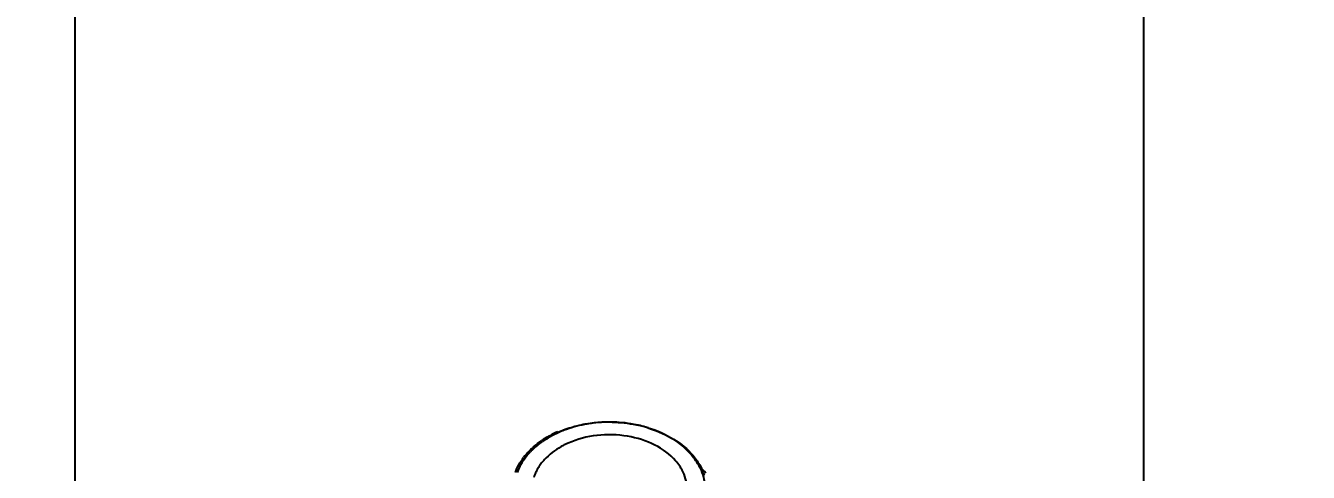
# Model space of a CAD drawing. Header units: millimetres. Extents: x 0 to 10500, y 0 to 7425.
# Drawn here: x 6854.3 to 6923.4, y 4831.7 to 4855.8 of the extents above; entities that cross this region are included whole.
import ezdxf

# ---------------------------------------------------------------- set-up
doc = ezdxf.new("R2010")
doc.units = ezdxf.units.MM
doc.header["$LTSCALE"] = 577.5
doc.layers.get('0').update_dxf_attribs({"linetype": 'CONTINUOUS'})
doc.styles.add('TEXTSTYLE_2', font='txt', dxfattribs={"width": 0.8})
doc.styles.add('TEXTSTYLE_3', font='txt')
doc.dimstyles.new('DIMSTYLE_1', dxfattribs={"dimtxt": 75, "dimasz": 3.5, "dimexe": 1.5, "dimexo": 1.5, "dimgap": 18.75, "dimtad": 1, "dimdec": 1, "dimtxsty": 'TEXTSTYLE_2', "dimblk": '_FILLED', "dimblk1": '_FILLED', "dimblk2": '_FILLED', "dimcen": 0.09, "dimadec": 1, "dimazin": 2, "dimtp": 0.1, "dimtm": 0.1, "dimtfac": 1, "dimtdec": 1, "dimtofl": 0, "dimtmove": 0, "dimatfit": 3, "dimldrblk": '_FILLED', "dimfxl": 1, "dimtolj": 1, "dimarcsym": 0})
doc.dimstyles.new('DIMSTYLE_2', dxfattribs={"dimtxt": 75, "dimasz": 3.5, "dimexe": 1.5, "dimexo": 1.5, "dimgap": 18.75, "dimtad": 1, "dimdec": 1, "dimtxsty": 'TEXTSTYLE_3', "dimblk": '_FILLED', "dimblk1": '_FILLED', "dimblk2": '_FILLED', "dimcen": 0.09, "dimadec": 1, "dimazin": 2, "dimtp": 0.1, "dimtm": 0.1, "dimtfac": 1, "dimtdec": 1, "dimtofl": 0, "dimtmove": 0, "dimatfit": 3, "dimldrblk": '_FILLED', "dimfxl": 1, "dimtolj": 1, "dimarcsym": 0})

# ---------------------------------------------------------------- blocks, each defined once
blk = doc.blocks.new('_FILLED')
at = {"color": 0, "linetype": 'ByBlock'}
blk.add_solid([(0, 0), (-1, 0.214), (-1, -0.214)], dxfattribs=at)
blk = doc.blocks.new('*D2')
at = {"color": 2, "linetype": 'Continuous', "transparency": 16777216}
for p, q in [((6517.065, 6087.821), (7463.502, 6087.821)), ((7463.502, 6087.821), (7483.752, 6087.821)), ((7482.252, 6087.821), (7482.252, 5215.996)), ((7482.252, 4344.171), (7482.252, 5215.996)), ((7017.542, 4344.171), (7463.502, 4344.171)), ((7463.502, 4344.171), (7483.752, 4344.171))]:
    blk.add_line(p, q, dxfattribs=at)
at = {"color": 2, "linetype": 'Continuous', "transparency": 16777216, "xscale": 3.5, "yscale": 3.5, "zscale": 3.5}
for p, rotation in [((7482.252, 6087.821), 90), ((7482.252, 4344.171), 270)]:
    blk.add_blockref('_FILLED', p, dxfattribs=dict(at, rotation=rotation))
at = {"color": 2, "linetype": 'Continuous', "transparency": 16777216, "insert": (7388.502, 5215.996), "char_height": 75, "width": 360, "attachment_point": 2, "rotation": 90, "line_spacing_factor": 0.9, "style": 'TEXTSTYLE_2'}
blk.add_mtext('(1743)', dxfattribs=at)
blk = doc.blocks.new('*D17')
at = {"color": 2, "linetype": 'Continuous', "transparency": 16777216}
for p, q in [((7146.126, 4918.703), (7146.126, 3926.057)), ((6009.296, 4317.671), (6009.296, 3926.057)), ((6009.296, 3926.057), (6009.296, 3905.807)), ((7146.126, 3926.057), (7146.126, 3905.807)), ((6009.296, 3907.307), (6577.711, 3907.307)), ((7146.126, 3907.307), (6577.711, 3907.307))]:
    blk.add_line(p, q, dxfattribs=at)
at = {"color": 2, "linetype": 'Continuous', "transparency": 16777216, "xscale": 3.5, "yscale": 3.5, "zscale": 3.5, "rotation": 180}
blk.add_blockref('_FILLED', (6009.296, 3907.307), dxfattribs=at)
at = {"color": 2, "linetype": 'Continuous', "transparency": 16777216, "xscale": 3.5, "yscale": 3.5, "zscale": 3.5}
blk.add_blockref('_FILLED', (7146.126, 3907.307), dxfattribs=at)
at = {"color": 2, "linetype": 'Continuous', "transparency": 16777216, "insert": (6577.711, 4001.057), "char_height": 75, "width": 300, "attachment_point": 2, "line_spacing_factor": 0.9, "style": 'TEXTSTYLE_3'}
blk.add_mtext('1137', dxfattribs=at)
blk = doc.blocks.new('*D25')
at = {"color": 2, "linetype": 'Continuous', "transparency": 16777216}
for p, q in [((6515.796, 4870.171), (7272.499, 4870.171)), ((7272.499, 4870.171), (7292.749, 4870.171)), ((7291.249, 4870.171), (7291.249, 4718.171)), ((7291.249, 4566.171), (7291.249, 4718.171)), ((6515.796, 4566.171), (7272.499, 4566.171)), ((7272.499, 4566.171), (7292.749, 4566.171))]:
    blk.add_line(p, q, dxfattribs=at)
at = {"color": 2, "linetype": 'Continuous', "transparency": 16777216, "xscale": 3.5, "yscale": 3.5, "zscale": 3.5}
for p, rotation in [((7291.249, 4870.171), 90), ((7291.249, 4566.171), 270)]:
    blk.add_blockref('_FILLED', p, dxfattribs=dict(at, rotation=rotation))
at = {"color": 2, "linetype": 'Continuous', "transparency": 16777216, "insert": (7197.499, 4718.171), "char_height": 75, "width": 75, "attachment_point": 2, "rotation": 90, "line_spacing_factor": 0.9, "style": 'TEXTSTYLE_3'}
blk.add_mtext('C', dxfattribs=at)

msp = doc.modelspace()

# ---------------------------------------------------------------- linework, layer by layer
at = {"color": 7, "linetype": 'Continuous'}
for p, q in [((6857.007, 4829.234), (6857.007, 4861.671)), ((6914.582, 4829.234), (6914.582, 4861.671))]:
    msp.add_line(p, q, dxfattribs=at)
at = {"color": 6, "linetype": 'Continuous'}
for p, q in [((6887.212, 4834.312), (6886.948, 4834.359)), ((6887.472, 4834.255), (6887.212, 4834.312)), ((6887.674, 4834.203), (6887.472, 4834.255)), ((6887.874, 4834.146), (6887.674, 4834.203))]:
    msp.add_line(p, q, dxfattribs=at)
for centre, radius, start, end in [((6885.59, 4828.06), 6.359, 110.61958, 113.40485), ((6885.731, 4827.669), 6.774, 100.97362, 110.57194), ((6885.73, 4827.492), 6.953, 101.19687, 102.29208), ((6885.758, 4827.342), 7.106, 98.1694, 101.19045), ((6885.789, 4827.383), 7.066, 88.83136, 100.98803), ((6885.789, 4827.121), 7.329, 91.53985, 98.15917), ((6885.792, 4827.045), 7.405, 90.07288, 91.54824), ((6885.792, 4827.002), 7.448, 85.99395, 90.07296), ((6885.806, 4827.172), 7.277, 80.96973, 86.0092), ((6885.728, 4826.785), 7.667, 77.09975, 78.76123), ((6885.66, 4827.136), 7.342, 72.82983, 75.9697), ((6885.055, 4829.195), 5.159, 120.01411, 124.34119), ((6885.21, 4829.017), 5.327, 119.27857, 124.63936), ((6885.174, 4828.993), 5.394, 118.86376, 120.03837), ((6885.283, 4828.79), 5.624, 113.82829, 118.83869), ((6885.535, 4828.441), 5.988, 114.36851, 119.29284), ((6885.421, 4829.142), 4.567, 113.85052, 115.20923), ((6885.794, 4827.895), 5.874, 80.52572, 96.59175), ((6884.154, 4830.272), 3.751, 135.71038, 142.75514), ((6884.343, 4830.094), 4.01, 133.74146, 135.76577), ((6884.297, 4830.189), 3.838, 133.52525, 136.10247), ((6885.383, 4829.221), 4.48, 115.20604, 117.44906), ((6883.569, 4830.708), 2.939, 152.38888, 159.38135), ((6884.235, 4830.587), 2.677, 144.25714, 149.42202), ((6887.217, 4830.491), 2.844, 33.99367, 41.29659), ((6887.407, 4830.621), 2.614, 28.45511, 33.96555), ((6887.678, 4830.517), 3.331, 30.55555, 37.09457), ((6887.556, 4828.884), 4.436, 39.45977, 45.74012)]:
    msp.add_arc(centre, radius, start, end, dxfattribs=at)
for points in [[(6884.249, 4834.285), (6883.825, 4834.193), (6883.408, 4834.06), (6883.011, 4833.885)], [(6885.933, 4834.447), (6886.365, 4834.438), (6886.798, 4834.389), (6887.222, 4834.305)], [(6887.827, 4834.151), (6888.278, 4834.011), (6888.72, 4833.826), (6889.126, 4833.585)], [(6887.874, 4834.146), (6888.354, 4833.999), (6888.822, 4833.796), (6889.249, 4833.533)], [(6885.119, 4833.73), (6884.59, 4833.669), (6884.062, 4833.534), (6883.574, 4833.319)], [(6888.24, 4833.211), (6887.778, 4833.446), (6887.272, 4833.603), (6886.761, 4833.689)], [(6889.126, 4833.585), (6889.586, 4833.311), (6890.012, 4832.954), (6890.335, 4832.526)], [(6889.249, 4833.533), (6889.636, 4833.294), (6889.997, 4832.999), (6890.292, 4832.652)], [(6883.318, 4833.196), (6882.976, 4833.018), (6882.652, 4832.793), (6882.379, 4832.521)], [(6889.353, 4832.368), (6889.046, 4832.718), (6888.655, 4833), (6888.24, 4833.211)], [(6890.546, 4832.211), (6890.723, 4831.911), (6890.852, 4831.575), (6890.909, 4831.232)], [(6889.979, 4830.906), (6889.964, 4831.239), (6889.863, 4831.574), (6889.705, 4831.866)]]:
    msp.add_open_spline(points, degree=3, dxfattribs=at)
for points, knots in [([(6881.57, 4832.992), (6881.657, 4833.075), (6881.843, 4833.238), (6882.041, 4833.385), (6882.144, 4833.455)], [0, 0, 0, 0, 0.492837, 1, 1, 1, 1]), ([(6881.654, 4832.972), (6881.735, 4833.049), (6881.906, 4833.198), (6882.088, 4833.334), (6882.183, 4833.399)], [0, 0, 0, 0, 0.49316, 1, 1, 1, 1]), ([(6880.964, 4832.071), (6881.038, 4832.211), (6881.209, 4832.485), (6881.417, 4832.732), (6881.531, 4832.85)], [0, 0, 0, 0, 0.489859, 1, 1, 1, 1]), ([(6890.292, 4832.652), (6890.37, 4832.561), (6890.514, 4832.373), (6890.639, 4832.171), (6890.695, 4832.069)], [0, 0, 0, 0, 0.507155, 1, 1, 1, 1]), ([(6880.72, 4831.74), (6880.773, 4831.881), (6880.904, 4832.161), (6881.074, 4832.418), (6881.168, 4832.543)], [0, 0, 0, 0, 0.491173, 1, 1, 1, 1]), ([(6881.93, 4831.948), (6881.885, 4831.872), (6881.804, 4831.718), (6881.74, 4831.555), (6881.714, 4831.473)], [0, 0, 0, 0, 0.505644, 1, 1, 1, 1]), ([(6882.379, 4832.521), (6882.321, 4832.463), (6882.209, 4832.344), (6882.109, 4832.216), (6882.062, 4832.15)], [0, 0, 0, 0, 0.506605, 1, 1, 1, 1]), ([(6890.695, 4832.069), (6890.737, 4831.991), (6890.814, 4831.834), (6890.877, 4831.67), (6890.905, 4831.588)], [0, 0, 0, 0, 0.504402, 1, 1, 1, 1])]:
    msp.add_open_spline(points, degree=3, knots=knots, dxfattribs=at)

# ---------------------------------------------------------------- dimensions: what is measured, and where the dimension line sits
at = {"color": 2, "linetype": 'Continuous'}
for base, p1, p2, angle, text, dimstyle, picture, middle in [((7482.252, 6087.821), (7016.042, 4344.171), (6515.565, 6087.821), 90, '(1743)', 'DIMSTYLE_1', '*D2', (7482.252, 5215.996)), ((7291.249, 4566.171), (6514.296, 4870.171), (6514.296, 4566.171), 270, 'C', 'DIMSTYLE_2', '*D25', (7291.249, 4713.483))]:
    dim = msp.add_linear_dim(base=base, p1=p1, p2=p2, angle=angle, text=text, dimstyle=dimstyle, dxfattribs=at)
    dim.commit()
    dim.dimension.update_dxf_attribs({"geometry": picture, "text_midpoint": middle, "dimtype": 160})
dim = msp.add_linear_dim(base=(7146.126, 3907.307), p1=(6009.296, 4319.171), p2=(7146.126, 4920.203), text='1137', dimstyle='DIMSTYLE_2', dxfattribs=at)
dim.commit()
dim.dimension.update_dxf_attribs({"geometry": '*D17', "text_midpoint": (6577.711, 3907.307), "dimtype": 160})

doc.saveas('drawing.dxf')
